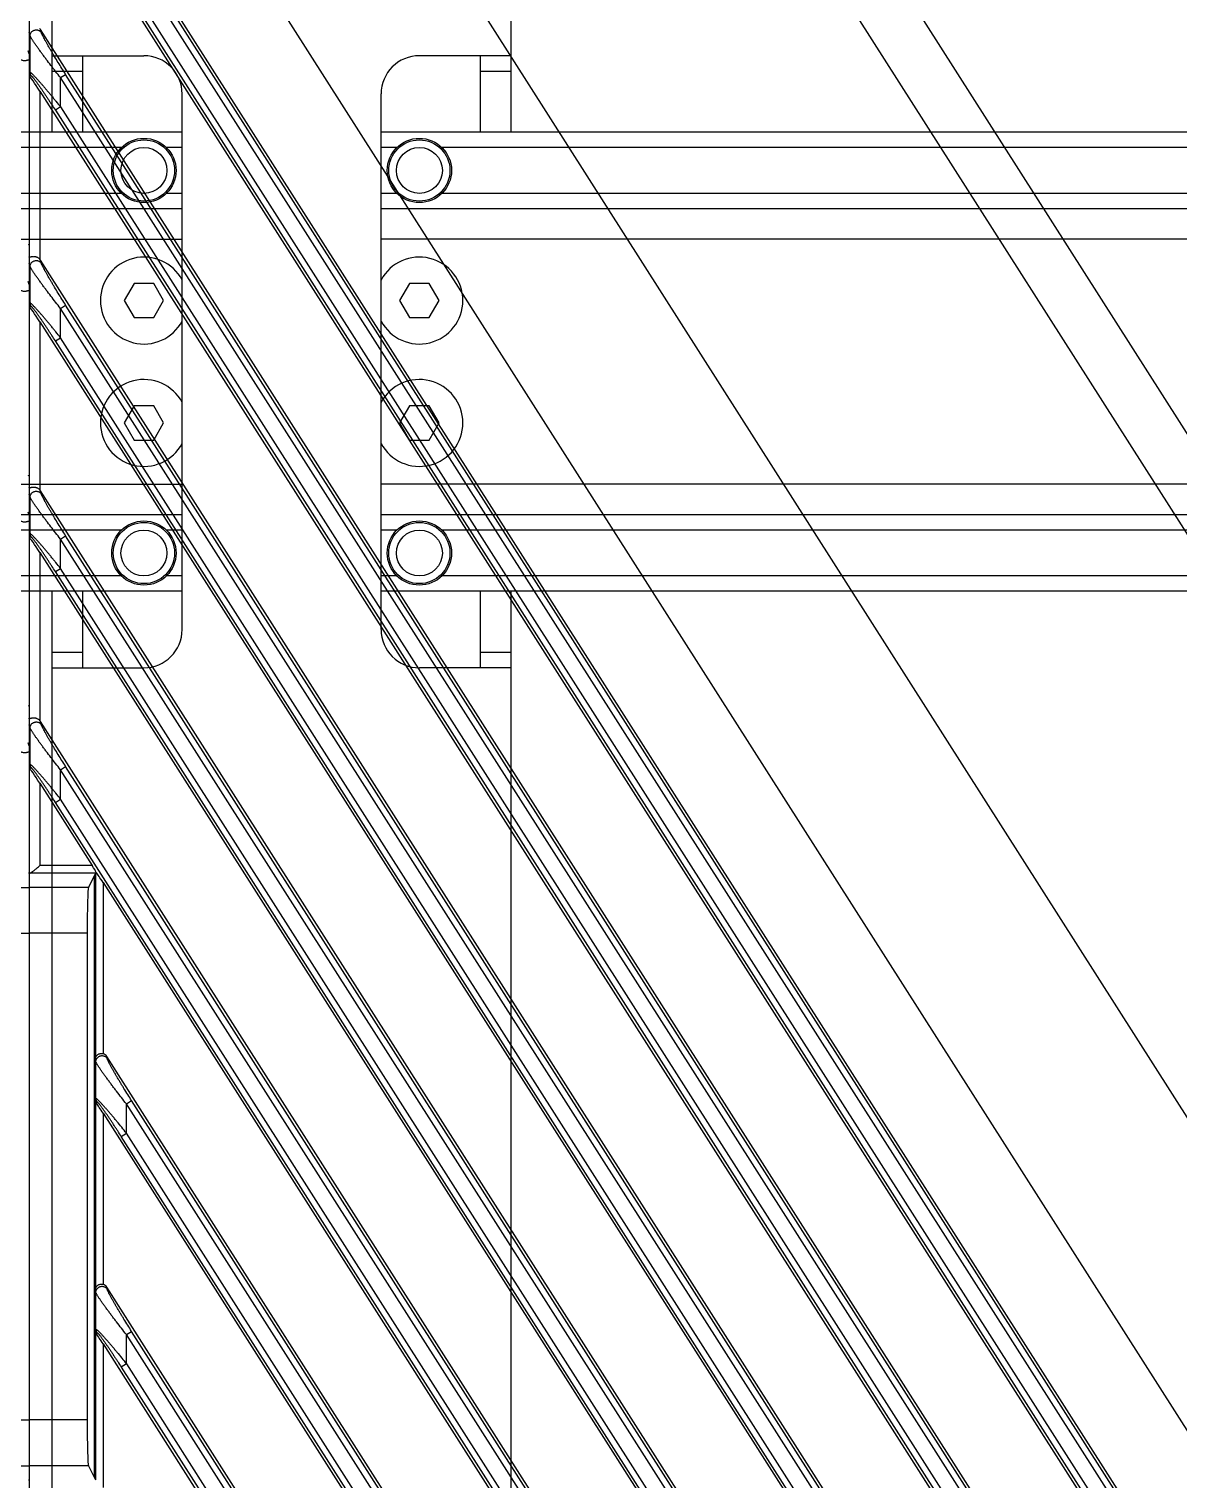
# Model space of a CAD drawing. Header units: millimetres. Extents: x 562 to 17351, y 2396 to 6995.
# Drawn here: x 14538.8 to 14613.9, y 5406.6 to 5501.5 of the extents above; entities that cross this region are included whole.
import ezdxf

# ---------------------------------------------------------------- set-up
doc = ezdxf.new("R2010")
doc.units = ezdxf.units.MM
doc.layers.add('02___PRT_ALL_AXES', color=7, linetype='Continuous')

# ---------------------------------------------------------------- blocks, each defined once
blk = doc.blocks.new('DTGCNV')
at = {"color": 7, "linetype": 'Continuous'}
for p, q in [((12716.618, 5010.197), (12716.618, 4673.197)), ((13316.618, 5010.197), (13316.618, 4672.697)), ((12759.905, 4979.784), (12838.254, 4856.8)), ((12719.013, 4978.832), (12910.962, 4677.532)), ((12883.386, 4779.444), (12757.682, 4976.76)), ((12735.19, 4973.911), (12923.33, 4678.59)), ((12903.91, 4677.658), (12717.353, 4970.493)), ((12902.323, 4679.058), (12718.67, 4967.337)), ((12902.66, 4679.272), (12719.006, 4967.551)), ((12717.318, 4966.453), (12901.381, 4677.532)), ((12718.334, 4965.207), (12900.767, 4678.844)), ((12718.67, 4965.421), (12901.103, 4679.058)), ((12717.412, 4955.215), (12717.353, 4955.418)), ((12894.306, 4677.658), (12717.353, 4955.418)), ((12716.677, 4955.001), (12716.618, 4955.204)), ((12716.677, 4952.61), (12716.677, 4955.001)), ((13316.618, 4953.822), (13316.559, 4954.024)), ((12716.618, 4952.592), (12716.677, 4952.61)), ((12718.67, 4952.262), (12719.006, 4952.476)), ((12893.055, 4679.272), (12719.006, 4952.476)), ((12716.631, 4952.364), (12716.74, 4952.396)), ((12718.67, 4950.346), (12718.67, 4952.262)), ((12892.719, 4679.058), (12718.67, 4952.262)), ((12717.318, 4951.378), (12717.318, 4940.389)), ((12717.318, 4951.378), (12891.777, 4677.532)), ((12718.67, 4950.346), (12718.334, 4950.131)), ((12718.334, 4950.131), (12891.163, 4678.844)), ((12718.67, 4950.346), (12891.499, 4679.058)), ((13316.618, 4941.358), (13316.559, 4941.34)), ((12716.677, 4939.926), (12716.618, 4940.128)), ((12717.412, 4940.14), (12717.353, 4940.342)), ((12887.416, 4673.397), (12717.353, 4940.342)), ((12716.677, 4937.534), (12716.677, 4939.926)), ((13316.618, 4938.746), (13316.559, 4938.949)), ((12716.677, 4937.534), (12716.618, 4937.517)), ((12716.631, 4937.289), (12716.74, 4937.32)), ((12718.67, 4937.186), (12719.006, 4937.4)), ((12886.197, 4674.963), (12719.006, 4937.4)), ((12718.67, 4935.27), (12718.67, 4937.186)), ((12885.861, 4674.749), (12718.67, 4937.186)), ((12717.318, 4936.302), (12717.318, 4925.314)), ((12717.318, 4936.302), (12884.807, 4673.397)), ((12718.334, 4935.056), (12718.67, 4935.27)), ((12884.304, 4674.535), (12718.334, 4935.056)), ((12884.64, 4674.749), (12718.67, 4935.27)), ((13316.559, 4926.265), (13316.618, 4926.282)), ((12716.677, 4924.851), (12716.618, 4925.053)), ((12717.412, 4925.065), (12717.353, 4925.267)), ((12877.812, 4673.397), (12717.353, 4925.267)), ((12716.677, 4922.459), (12716.677, 4924.851)), ((13316.618, 4923.671), (13316.559, 4923.873)), ((12716.677, 4922.459), (12716.618, 4922.442)), ((12716.631, 4922.213), (12716.74, 4922.245)), ((12718.67, 4922.111), (12719.006, 4922.325)), ((12718.67, 4920.195), (12718.67, 4922.111)), ((12876.257, 4674.749), (12718.67, 4922.111)), ((12876.593, 4674.963), (12719.006, 4922.325)), ((12717.318, 4921.227), (12717.318, 4910.239)), ((12717.318, 4921.227), (12875.203, 4673.397)), ((12718.334, 4919.981), (12718.67, 4920.195)), ((12875.036, 4674.749), (12718.67, 4920.195)), ((12874.7, 4674.535), (12718.334, 4919.981)), ((13316.618, 4911.207), (13316.559, 4911.19)), ((12716.677, 4909.775), (12716.618, 4909.978)), ((12716.677, 4907.383), (12716.677, 4909.775)), ((12717.412, 4909.989), (12717.353, 4910.192)), ((12868.207, 4673.397), (12717.353, 4910.192)), ((13316.618, 4908.596), (13316.559, 4908.798)), ((12716.677, 4907.383), (12716.618, 4907.366)), ((12716.631, 4907.138), (12716.74, 4907.169)), ((12718.67, 4907.035), (12719.006, 4907.25)), ((12718.67, 4905.119), (12718.67, 4907.035)), ((12866.653, 4674.749), (12718.67, 4907.035)), ((12866.989, 4674.963), (12719.006, 4907.25)), ((12717.318, 4906.151), (12717.318, 4900.772)), ((12717.318, 4906.151), (12720.745, 4900.772)), ((12718.334, 4904.905), (12718.67, 4905.119)), ((12865.432, 4674.749), (12718.67, 4905.119)), ((12865.096, 4674.535), (12718.334, 4904.905)), ((12720.745, 4900.772), (12717.318, 4900.772)), ((12721.003, 4900.322), (12720.953, 4900.273)), ((12720.49, 4899.346), (12716.618, 4899.346)), ((12720.953, 4900.273), (12716.656, 4900.273)), ((12720.953, 4900.272), (12720.49, 4899.346)), ((12720.866, 4900.099), (12720.866, 4860.796)), ((12720.953, 4900.272), (12720.953, 4888.172)), ((12721.453, 4899.662), (12721.453, 4888.468)), ((12721.453, 4899.662), (12865.599, 4673.397)), ((13312.747, 4899.346), (13316.618, 4899.346)), ((12720.416, 4896.35), (12716.618, 4896.35)), ((12720.416, 4896.35), (12720.416, 4864.544)), ((13312.821, 4896.35), (13316.618, 4896.35)), ((12720.98, 4887.96), (12720.953, 4888.172)), ((12720.98, 4885.536), (12720.98, 4887.96)), ((12721.716, 4888.174), (12721.701, 4888.291)), ((12858.603, 4673.397), (12721.701, 4888.291)), ((12720.953, 4885.41), (12720.98, 4885.536)), ((12720.953, 4885.41), (12720.953, 4873.096)), ((12721.044, 4885.322), (12721.022, 4885.222)), ((12722.979, 4885.195), (12723.315, 4885.41)), ((12722.979, 4883.279), (12722.979, 4885.195)), ((12857.049, 4674.749), (12722.979, 4885.195)), ((12857.385, 4674.963), (12723.315, 4885.41)), ((12721.453, 4884.587), (12721.453, 4873.393)), ((12721.453, 4884.587), (12853.361, 4677.532)), ((12722.643, 4883.065), (12722.979, 4883.279)), ((12855.828, 4674.749), (12722.979, 4883.279)), ((12855.492, 4674.535), (12722.643, 4883.065)), ((12720.98, 4872.884), (12720.953, 4873.096)), ((12720.98, 4870.461), (12720.98, 4872.884)), ((12721.716, 4873.098), (12721.701, 4873.216)), ((12846.285, 4677.658), (12721.701, 4873.216)), ((12720.953, 4870.334), (12720.98, 4870.461)), ((12720.953, 4870.334), (12720.953, 4860.622)), ((12721.044, 4870.247), (12721.022, 4870.147)), ((12722.979, 4870.12), (12723.315, 4870.334)), ((12722.979, 4868.204), (12722.979, 4870.12)), ((12844.699, 4679.058), (12722.979, 4870.12)), ((12845.035, 4679.272), (12723.315, 4870.334)), ((12721.453, 4869.511), (12721.453, 4860.122)), ((12721.453, 4869.511), (12843.757, 4677.532)), ((12722.979, 4868.204), (12722.643, 4867.99)), ((12722.979, 4868.204), (12843.478, 4679.058)), ((12722.643, 4867.99), (12843.142, 4678.844)), ((12720.416, 4864.544), (12716.618, 4864.544)), ((13312.821, 4864.544), (13316.618, 4864.544)), ((12720.49, 4861.548), (12716.618, 4861.548)), ((12720.49, 4861.548), (12720.953, 4860.622)), ((13312.747, 4861.548), (13316.618, 4861.548))]:
    blk.add_line(p, q, dxfattribs=at)
for centre, radius, start, end in [((12717.079, 4952.611), 0.402, 180.12821, 212.37179), ((12717.079, 4937.535), 0.402, 180.1282, 212.3718), ((12717.079, 4922.46), 0.402, 180.1282, 212.3718), ((12717.079, 4907.384), 0.402, 180.1282, 212.3718), ((12721.376, 4885.538), 0.396, 180.20796, 212.97411), ((12721.376, 4870.462), 0.396, 180.20797, 212.9741)]:
    blk.add_arc(centre, radius, start, end, dxfattribs=at)
for centre, major_axis, ratio, start_param, end_param in [((12717.02, 4955.193), (-0.117, 0.402), 0.954439, -1.274405, -1.134443), ((12717.318, 4951.264), (-0.698, 1.104), 0.046753, -1.496981, -0.118001), ((12717.02, 4940.118), (-0.117, 0.402), 0.954439, -1.274405, -1.134443), ((12717.318, 4936.188), (-0.698, 1.104), 0.046753, -1.496981, -0.118001), ((12717.02, 4925.042), (-0.117, 0.402), 0.954439, -1.274405, -1.134443), ((12717.318, 4921.113), (-0.698, 1.104), 0.046753, -1.496981, -0.118001), ((12717.02, 4909.967), (-0.117, 0.402), 0.954439, -1.274405, -1.134443), ((12717.318, 4906.037), (-0.698, 1.104), 0.046753, -1.496981, -0.118001), ((12720.693, 4900.772), (-0.321, 0.499), 0.073624, -2.73781, -1.618026), ((12721.453, 4899.581), (-0.499, 0.789), 0.046753, -1.496981, -0.377197), ((12717.318, 4900.261), (0.7, 0), 0.052408, 2.812592, 3.141593), ((12720.494, 4896.35), (0, 3), 0.026186, 0.05236, 1.570796), ((12721.453, 4900.272), (0.5, 0), 0.052408, 3.089233, 3.115413), ((13315.918, 4900.261), (0.7, 0), 0.052408, 0, 0.329), ((12721.366, 4888.07), (-0.052, 0.405), 0.97951, -1.123245, -0.349373), ((12721.453, 4884.505), (-0.499, 0.789), 0.046753, -1.496981, -0.460321), ((12721.366, 4872.995), (-0.052, 0.405), 0.97951, -1.123245, -0.349373), ((12721.453, 4869.43), (-0.499, 0.789), 0.046753, -1.496981, -0.460321), ((12720.494, 4864.544), (0, 3), 0.026186, -4.712389, -3.193953), ((12717.318, 4860.633), (0.7, 0), 0.052408, 3.141593, 3.470593), ((12721.453, 4860.623), (0.5, 0), 0.052408, -3.115413, -3.089233), ((13315.918, 4860.633), (0.7, 0), 0.052408, -0.329, 0)]:
    blk.add_ellipse(centre, major_axis=major_axis, ratio=ratio, start_param=start_param, end_param=end_param, dxfattribs=at)
for points, knots in [([(12716.677, 4955.001), (12716.678, 4955.022), (12716.682, 4955.063), (12716.699, 4955.122), (12716.725, 4955.179), (12716.76, 4955.23), (12716.803, 4955.277), (12716.853, 4955.316), (12716.909, 4955.347), (12716.968, 4955.369), (12717.031, 4955.383), (12717.095, 4955.386), (12717.158, 4955.38), (12717.219, 4955.364), (12717.276, 4955.339), (12717.329, 4955.306), (12717.375, 4955.264), (12717.4, 4955.232), (12717.412, 4955.215)], [0, 0, 0, 0, 0.061113, 0.122614, 0.184534, 0.246921, 0.309743, 0.372936, 0.436398, 0.5, 0.563602, 0.627064, 0.690257, 0.753079, 0.815466, 0.877386, 0.938887, 1, 1, 1, 1]), ([(12718.67, 4952.262), (12718.563, 4952.395), (12718.353, 4952.662), (12718.043, 4953.061), (12717.791, 4953.391), (12717.595, 4953.651), (12717.455, 4953.841), (12717.319, 4954.025), (12717.19, 4954.204), (12717.069, 4954.375), (12716.959, 4954.535), (12716.875, 4954.66), (12716.815, 4954.753), (12716.776, 4954.815), (12716.743, 4954.872), (12716.715, 4954.921), (12716.696, 4954.959), (12716.684, 4954.984), (12716.679, 4954.996), (12716.677, 4955.001)], [0, 0, 0, 0, 0.151037, 0.300586, 0.447016, 0.518439, 0.588237, 0.655992, 0.721178, 0.783101, 0.840848, 0.893205, 0.916879, 0.938573, 0.958018, 0.974928, 0.989013, 0.994909, 1, 1, 1, 1]), ([(12719.006, 4952.476), (12718.923, 4952.605), (12718.76, 4952.864), (12718.519, 4953.251), (12718.323, 4953.572), (12718.17, 4953.826), (12718.059, 4954.013), (12717.951, 4954.196), (12717.847, 4954.375), (12717.748, 4954.548), (12717.657, 4954.713), (12717.586, 4954.844), (12717.535, 4954.943), (12717.501, 4955.01), (12717.471, 4955.072), (12717.446, 4955.127), (12717.428, 4955.168), (12717.418, 4955.197), (12717.414, 4955.209), (12717.412, 4955.215)], [0, 0, 0, 0, 0.145071, 0.289149, 0.431131, 0.500908, 0.569567, 0.636803, 0.702211, 0.76523, 0.825074, 0.880596, 0.906233, 0.930094, 0.951832, 0.971044, 0.987264, 0.994099, 1, 1, 1, 1]), ([(13315.918, 4953.561), (13315.934, 4953.542), (13315.968, 4953.508), (13316.026, 4953.466), (13316.089, 4953.432), (13316.154, 4953.408), (13316.219, 4953.393), (13316.282, 4953.386), (13316.342, 4953.385), (13316.397, 4953.389), (13316.439, 4953.396), (13316.471, 4953.403), (13316.498, 4953.41), (13316.523, 4953.417), (13316.546, 4953.424), (13316.561, 4953.429), (13316.574, 4953.432), (13316.586, 4953.434), (13316.596, 4953.434), (13316.605, 4953.431), (13316.611, 4953.425), (13316.616, 4953.416), (13316.618, 4953.405), (13316.618, 4953.396), (13316.618, 4953.392)], [0, 0, 0, 0, 0.092092, 0.18383, 0.274482, 0.363041, 0.448376, 0.529457, 0.605459, 0.675766, 0.739913, 0.769539, 0.797439, 0.847676, 0.869774, 0.889641, 0.907107, 0.922074, 0.934647, 0.945489, 0.956057, 0.968087, 0.982675, 1, 1, 1, 1]), ([(12716.677, 4952.61), (12716.679, 4952.61), (12716.684, 4952.61), (12716.692, 4952.607), (12716.702, 4952.603), (12716.713, 4952.596), (12716.727, 4952.587), (12716.747, 4952.571), (12716.777, 4952.546), (12716.817, 4952.51), (12716.862, 4952.467), (12716.911, 4952.418), (12716.964, 4952.363), (12717.021, 4952.304), (12717.102, 4952.216), (12717.209, 4952.098), (12717.342, 4951.947), (12717.481, 4951.787), (12717.624, 4951.62), (12717.77, 4951.448), (12717.918, 4951.27), (12718.068, 4951.09), (12718.218, 4950.906), (12718.419, 4950.658), (12718.57, 4950.471), (12718.67, 4950.346)], [0, 0, 0, 0, 0.002036, 0.004765, 0.008306, 0.012701, 0.017956, 0.024063, 0.038745, 0.05652, 0.077106, 0.100208, 0.125538, 0.152825, 0.181822, 0.244102, 0.310933, 0.381227, 0.454167, 0.529124, 0.605619, 0.683271, 0.76177, 0.840872, 1, 1, 1, 1]), ([(12716.618, 4952.362), (12716.618, 4952.363), (12716.618, 4952.365), (12716.619, 4952.367), (12716.62, 4952.368), (12716.622, 4952.368), (12716.624, 4952.368), (12716.626, 4952.367), (12716.628, 4952.366), (12716.63, 4952.365), (12716.631, 4952.364)], [0, 0, 0, 0, 0.134296, 0.239838, 0.325336, 0.408088, 0.50825, 0.637794, 0.80127, 1, 1, 1, 1]), ([(12716.74, 4952.396), (12716.741, 4952.396), (12716.745, 4952.396), (12716.749, 4952.394), (12716.754, 4952.392), (12716.762, 4952.387), (12716.773, 4952.378), (12716.785, 4952.367), (12716.799, 4952.354), (12716.814, 4952.338), (12716.836, 4952.313), (12716.867, 4952.277), (12716.907, 4952.228), (12716.95, 4952.174), (12716.996, 4952.114), (12717.044, 4952.05), (12717.112, 4951.957), (12717.199, 4951.835), (12717.307, 4951.682), (12717.418, 4951.523), (12717.53, 4951.358), (12717.644, 4951.189), (12717.759, 4951.017), (12717.874, 4950.842), (12717.989, 4950.666), (12718.143, 4950.43), (12718.257, 4950.251), (12718.334, 4950.131)], [0, 0, 0, 0, 0.001988, 0.003277, 0.004801, 0.008605, 0.013451, 0.019328, 0.026206, 0.034036, 0.042764, 0.062675, 0.085465, 0.110691, 0.137955, 0.166932, 0.197336, 0.261568, 0.329268, 0.399486, 0.471568, 0.545042, 0.619552, 0.694837, 0.77068, 0.84692, 1, 1, 1, 1]), ([(13316.618, 4941.588), (13316.618, 4941.587), (13316.618, 4941.585), (13316.618, 4941.584), (13316.617, 4941.582), (13316.615, 4941.582), (13316.613, 4941.582), (13316.611, 4941.583), (13316.608, 4941.584), (13316.606, 4941.585), (13316.605, 4941.586)], [0, 0, 0, 0, 0.134296, 0.239838, 0.325336, 0.408088, 0.50825, 0.637794, 0.80127, 1, 1, 1, 1]), ([(12717.318, 4940.389), (12717.303, 4940.408), (12717.269, 4940.442), (12717.21, 4940.485), (12717.147, 4940.518), (12717.082, 4940.542), (12717.017, 4940.557), (12716.954, 4940.564), (12716.895, 4940.565), (12716.84, 4940.561), (12716.797, 4940.554), (12716.766, 4940.547), (12716.739, 4940.54), (12716.714, 4940.533), (12716.69, 4940.526), (12716.676, 4940.521), (12716.662, 4940.518), (12716.651, 4940.516), (12716.64, 4940.516), (12716.632, 4940.519), (12716.625, 4940.525), (12716.621, 4940.534), (12716.619, 4940.546), (12716.618, 4940.554), (12716.618, 4940.558)], [0, 0, 0, 0, 0.092092, 0.18383, 0.274482, 0.363041, 0.448376, 0.529457, 0.605459, 0.675766, 0.739913, 0.769539, 0.797439, 0.847676, 0.869774, 0.889641, 0.907107, 0.922074, 0.934647, 0.945489, 0.956057, 0.968087, 0.982675, 1, 1, 1, 1]), ([(12716.677, 4939.926), (12716.678, 4939.946), (12716.682, 4939.987), (12716.699, 4940.047), (12716.725, 4940.103), (12716.76, 4940.155), (12716.803, 4940.201), (12716.853, 4940.24), (12716.909, 4940.272), (12716.968, 4940.294), (12717.031, 4940.307), (12717.095, 4940.311), (12717.158, 4940.305), (12717.219, 4940.289), (12717.276, 4940.264), (12717.329, 4940.23), (12717.375, 4940.189), (12717.4, 4940.157), (12717.412, 4940.14)], [0, 0, 0, 0, 0.061113, 0.122614, 0.184534, 0.246921, 0.309743, 0.372936, 0.436398, 0.5, 0.563602, 0.627064, 0.690257, 0.753079, 0.815466, 0.877386, 0.938887, 1, 1, 1, 1]), ([(12719.006, 4937.4), (12718.923, 4937.53), (12718.76, 4937.788), (12718.519, 4938.175), (12718.323, 4938.496), (12718.17, 4938.75), (12718.059, 4938.937), (12717.951, 4939.121), (12717.847, 4939.3), (12717.748, 4939.473), (12717.657, 4939.638), (12717.586, 4939.769), (12717.535, 4939.867), (12717.501, 4939.935), (12717.471, 4939.996), (12717.446, 4940.051), (12717.428, 4940.092), (12717.418, 4940.121), (12717.414, 4940.134), (12717.412, 4940.14)], [0, 0, 0, 0, 0.145071, 0.289149, 0.431131, 0.500908, 0.569567, 0.636803, 0.702211, 0.76523, 0.825074, 0.880596, 0.906233, 0.930094, 0.951832, 0.971044, 0.987264, 0.994099, 1, 1, 1, 1]), ([(12718.67, 4937.186), (12718.563, 4937.32), (12718.353, 4937.586), (12718.043, 4937.985), (12717.791, 4938.316), (12717.595, 4938.576), (12717.455, 4938.765), (12717.319, 4938.95), (12717.19, 4939.129), (12717.069, 4939.299), (12716.959, 4939.459), (12716.875, 4939.585), (12716.815, 4939.678), (12716.776, 4939.74), (12716.743, 4939.796), (12716.715, 4939.846), (12716.696, 4939.883), (12716.684, 4939.909), (12716.679, 4939.921), (12716.677, 4939.926)], [0, 0, 0, 0, 0.151037, 0.300586, 0.447016, 0.518439, 0.588237, 0.655992, 0.721178, 0.783101, 0.840848, 0.893205, 0.916879, 0.938573, 0.958018, 0.974928, 0.989013, 0.994909, 1, 1, 1, 1]), ([(13315.918, 4938.485), (13315.934, 4938.467), (13315.968, 4938.433), (13316.026, 4938.39), (13316.089, 4938.357), (13316.154, 4938.333), (13316.219, 4938.318), (13316.282, 4938.31), (13316.342, 4938.309), (13316.397, 4938.314), (13316.439, 4938.321), (13316.471, 4938.328), (13316.498, 4938.335), (13316.523, 4938.342), (13316.546, 4938.349), (13316.561, 4938.353), (13316.574, 4938.357), (13316.586, 4938.358), (13316.596, 4938.358), (13316.605, 4938.356), (13316.611, 4938.349), (13316.616, 4938.34), (13316.618, 4938.329), (13316.618, 4938.321), (13316.618, 4938.316)], [0, 0, 0, 0, 0.092092, 0.18383, 0.274482, 0.363041, 0.448376, 0.529457, 0.605459, 0.675766, 0.739913, 0.769539, 0.797439, 0.847676, 0.869774, 0.889641, 0.907107, 0.922074, 0.934647, 0.945489, 0.956057, 0.968087, 0.982675, 1, 1, 1, 1]), ([(12716.618, 4937.287), (12716.618, 4937.288), (12716.618, 4937.289), (12716.619, 4937.291), (12716.62, 4937.292), (12716.622, 4937.293), (12716.624, 4937.293), (12716.626, 4937.292), (12716.628, 4937.29), (12716.63, 4937.289), (12716.631, 4937.289)], [0, 0, 0, 0, 0.134296, 0.239838, 0.325336, 0.408088, 0.50825, 0.637794, 0.80127, 1, 1, 1, 1]), ([(12718.67, 4935.27), (12718.57, 4935.396), (12718.419, 4935.583), (12718.218, 4935.831), (12718.068, 4936.014), (12717.918, 4936.195), (12717.77, 4936.372), (12717.624, 4936.545), (12717.481, 4936.712), (12717.342, 4936.872), (12717.209, 4937.022), (12717.102, 4937.141), (12717.021, 4937.228), (12716.964, 4937.288), (12716.911, 4937.343), (12716.862, 4937.392), (12716.817, 4937.435), (12716.777, 4937.471), (12716.747, 4937.496), (12716.727, 4937.512), (12716.713, 4937.521), (12716.702, 4937.527), (12716.692, 4937.532), (12716.684, 4937.535), (12716.679, 4937.535), (12716.677, 4937.534)], [0, 0, 0, 0, 0.159125, 0.238223, 0.316727, 0.394381, 0.470878, 0.545834, 0.61877, 0.689065, 0.755896, 0.818173, 0.847169, 0.874456, 0.899785, 0.922889, 0.943475, 0.96125, 0.975933, 0.982041, 0.987297, 0.991693, 0.995234, 0.997964, 1, 1, 1, 1]), ([(12718.334, 4935.056), (12718.257, 4935.176), (12718.143, 4935.354), (12717.989, 4935.591), (12717.874, 4935.767), (12717.759, 4935.941), (12717.644, 4936.113), (12717.53, 4936.282), (12717.418, 4936.447), (12717.307, 4936.607), (12717.199, 4936.76), (12717.112, 4936.882), (12717.044, 4936.974), (12716.996, 4937.038), (12716.95, 4937.098), (12716.907, 4937.153), (12716.867, 4937.202), (12716.836, 4937.238), (12716.814, 4937.263), (12716.799, 4937.279), (12716.785, 4937.292), (12716.773, 4937.303), (12716.762, 4937.311), (12716.754, 4937.316), (12716.749, 4937.319), (12716.745, 4937.32), (12716.741, 4937.321), (12716.74, 4937.32)], [0, 0, 0, 0, 0.153079, 0.229318, 0.305164, 0.380451, 0.454965, 0.528436, 0.600519, 0.670738, 0.738434, 0.802663, 0.833068, 0.862042, 0.889307, 0.914531, 0.937321, 0.957232, 0.96596, 0.973791, 0.980669, 0.986547, 0.991394, 0.995199, 0.996723, 0.998012, 1, 1, 1, 1]), ([(13316.618, 4926.512), (13316.618, 4926.512), (13316.618, 4926.51), (13316.618, 4926.508), (13316.617, 4926.507), (13316.615, 4926.506), (13316.613, 4926.507), (13316.611, 4926.507), (13316.608, 4926.509), (13316.606, 4926.51), (13316.605, 4926.511)], [0, 0, 0, 0, 0.134296, 0.239838, 0.325336, 0.408088, 0.50825, 0.637794, 0.80127, 1, 1, 1, 1]), ([(12717.318, 4925.314), (12717.303, 4925.332), (12717.269, 4925.367), (12717.21, 4925.409), (12717.147, 4925.442), (12717.082, 4925.466), (12717.017, 4925.482), (12716.954, 4925.489), (12716.895, 4925.49), (12716.84, 4925.486), (12716.797, 4925.479), (12716.766, 4925.472), (12716.739, 4925.465), (12716.714, 4925.457), (12716.69, 4925.45), (12716.676, 4925.446), (12716.662, 4925.443), (12716.651, 4925.441), (12716.64, 4925.441), (12716.632, 4925.444), (12716.625, 4925.45), (12716.621, 4925.459), (12716.619, 4925.47), (12716.618, 4925.479), (12716.618, 4925.483)], [0, 0, 0, 0, 0.092092, 0.18383, 0.274482, 0.363041, 0.448376, 0.529457, 0.605459, 0.675766, 0.739913, 0.769539, 0.797439, 0.847676, 0.869774, 0.889641, 0.907107, 0.922074, 0.934647, 0.945489, 0.956057, 0.968087, 0.982675, 1, 1, 1, 1]), ([(12716.677, 4924.851), (12716.678, 4924.871), (12716.682, 4924.912), (12716.699, 4924.971), (12716.725, 4925.028), (12716.76, 4925.08), (12716.803, 4925.126), (12716.853, 4925.165), (12716.909, 4925.196), (12716.968, 4925.219), (12717.031, 4925.232), (12717.095, 4925.235), (12717.158, 4925.229), (12717.219, 4925.213), (12717.276, 4925.188), (12717.329, 4925.155), (12717.375, 4925.114), (12717.4, 4925.082), (12717.412, 4925.065)], [0, 0, 0, 0, 0.061113, 0.122614, 0.184534, 0.246921, 0.309743, 0.372936, 0.436398, 0.5, 0.563602, 0.627064, 0.690257, 0.753079, 0.815466, 0.877386, 0.938887, 1, 1, 1, 1]), ([(12719.006, 4922.325), (12718.923, 4922.454), (12718.76, 4922.713), (12718.519, 4923.1), (12718.323, 4923.421), (12718.17, 4923.675), (12718.059, 4923.862), (12717.951, 4924.045), (12717.847, 4924.224), (12717.748, 4924.397), (12717.657, 4924.562), (12717.586, 4924.693), (12717.535, 4924.792), (12717.501, 4924.859), (12717.471, 4924.921), (12717.446, 4924.976), (12717.428, 4925.017), (12717.418, 4925.046), (12717.414, 4925.059), (12717.412, 4925.065)], [0, 0, 0, 0, 0.145071, 0.289149, 0.431131, 0.500908, 0.569567, 0.636803, 0.702211, 0.76523, 0.825074, 0.880596, 0.906233, 0.930094, 0.951832, 0.971044, 0.987264, 0.994099, 1, 1, 1, 1]), ([(12718.67, 4922.111), (12718.563, 4922.244), (12718.353, 4922.511), (12718.043, 4922.91), (12717.791, 4923.24), (12717.595, 4923.5), (12717.455, 4923.69), (12717.319, 4923.875), (12717.19, 4924.053), (12717.069, 4924.224), (12716.959, 4924.384), (12716.875, 4924.51), (12716.815, 4924.602), (12716.776, 4924.665), (12716.743, 4924.721), (12716.715, 4924.771), (12716.696, 4924.808), (12716.684, 4924.834), (12716.679, 4924.845), (12716.677, 4924.851)], [0, 0, 0, 0, 0.151037, 0.300586, 0.447016, 0.518439, 0.588237, 0.655992, 0.721178, 0.783101, 0.840848, 0.893205, 0.916879, 0.938573, 0.958018, 0.974928, 0.989013, 0.994909, 1, 1, 1, 1]), ([(13315.918, 4923.41), (13315.934, 4923.392), (13315.968, 4923.357), (13316.026, 4923.315), (13316.089, 4923.282), (13316.154, 4923.258), (13316.219, 4923.242), (13316.282, 4923.235), (13316.342, 4923.234), (13316.397, 4923.238), (13316.439, 4923.245), (13316.471, 4923.252), (13316.498, 4923.259), (13316.523, 4923.267), (13316.546, 4923.274), (13316.561, 4923.278), (13316.574, 4923.281), (13316.586, 4923.283), (13316.596, 4923.283), (13316.605, 4923.28), (13316.611, 4923.274), (13316.616, 4923.265), (13316.618, 4923.254), (13316.618, 4923.245), (13316.618, 4923.241)], [0, 0, 0, 0, 0.092092, 0.18383, 0.274482, 0.363041, 0.448376, 0.529457, 0.605459, 0.675766, 0.739913, 0.769539, 0.797439, 0.847676, 0.869774, 0.889641, 0.907107, 0.922074, 0.934647, 0.945489, 0.956057, 0.968087, 0.982675, 1, 1, 1, 1]), ([(12716.618, 4922.212), (12716.618, 4922.212), (12716.618, 4922.214), (12716.619, 4922.216), (12716.62, 4922.217), (12716.622, 4922.218), (12716.624, 4922.217), (12716.626, 4922.217), (12716.628, 4922.215), (12716.63, 4922.214), (12716.631, 4922.213)], [0, 0, 0, 0, 0.134296, 0.239838, 0.325336, 0.408088, 0.50825, 0.637794, 0.80127, 1, 1, 1, 1]), ([(12718.67, 4920.195), (12718.57, 4920.32), (12718.419, 4920.508), (12718.218, 4920.755), (12718.068, 4920.939), (12717.918, 4921.12), (12717.77, 4921.297), (12717.624, 4921.47), (12717.481, 4921.637), (12717.342, 4921.797), (12717.209, 4921.947), (12717.102, 4922.065), (12717.021, 4922.153), (12716.964, 4922.212), (12716.911, 4922.267), (12716.862, 4922.316), (12716.817, 4922.359), (12716.777, 4922.395), (12716.747, 4922.42), (12716.727, 4922.436), (12716.713, 4922.445), (12716.702, 4922.452), (12716.692, 4922.457), (12716.684, 4922.459), (12716.679, 4922.459), (12716.677, 4922.459)], [0, 0, 0, 0, 0.159125, 0.238223, 0.316727, 0.394381, 0.470878, 0.545834, 0.61877, 0.689065, 0.755896, 0.818173, 0.847169, 0.874456, 0.899785, 0.922889, 0.943475, 0.96125, 0.975933, 0.982041, 0.987297, 0.991693, 0.995234, 0.997964, 1, 1, 1, 1]), ([(12718.334, 4919.981), (12718.257, 4920.1), (12718.143, 4920.279), (12717.989, 4920.516), (12717.874, 4920.692), (12717.759, 4920.866), (12717.644, 4921.038), (12717.53, 4921.207), (12717.418, 4921.372), (12717.307, 4921.532), (12717.199, 4921.685), (12717.112, 4921.807), (12717.044, 4921.899), (12716.996, 4921.963), (12716.95, 4922.023), (12716.907, 4922.078), (12716.867, 4922.126), (12716.836, 4922.163), (12716.814, 4922.188), (12716.799, 4922.203), (12716.785, 4922.217), (12716.773, 4922.228), (12716.762, 4922.236), (12716.754, 4922.241), (12716.749, 4922.244), (12716.745, 4922.245), (12716.741, 4922.245), (12716.74, 4922.245)], [0, 0, 0, 0, 0.153079, 0.229318, 0.305164, 0.380451, 0.454965, 0.528436, 0.600519, 0.670738, 0.738434, 0.802663, 0.833068, 0.862042, 0.889307, 0.914531, 0.937321, 0.957232, 0.96596, 0.973791, 0.980669, 0.986547, 0.991394, 0.995199, 0.996723, 0.998012, 1, 1, 1, 1]), ([(13316.618, 4911.437), (13316.618, 4911.436), (13316.618, 4911.435), (13316.618, 4911.433), (13316.617, 4911.431), (13316.615, 4911.431), (13316.613, 4911.431), (13316.611, 4911.432), (13316.608, 4911.433), (13316.606, 4911.435), (13316.605, 4911.435)], [0, 0, 0, 0, 0.134296, 0.239838, 0.325336, 0.408088, 0.50825, 0.637794, 0.80127, 1, 1, 1, 1]), ([(12717.318, 4910.239), (12717.303, 4910.257), (12717.269, 4910.291), (12717.21, 4910.334), (12717.147, 4910.367), (12717.082, 4910.391), (12717.017, 4910.406), (12716.954, 4910.414), (12716.895, 4910.415), (12716.84, 4910.41), (12716.797, 4910.403), (12716.766, 4910.396), (12716.739, 4910.389), (12716.714, 4910.382), (12716.69, 4910.375), (12716.676, 4910.371), (12716.662, 4910.367), (12716.651, 4910.366), (12716.64, 4910.366), (12716.632, 4910.368), (12716.625, 4910.375), (12716.621, 4910.383), (12716.619, 4910.395), (12716.618, 4910.403), (12716.618, 4910.408)], [0, 0, 0, 0, 0.092092, 0.18383, 0.274482, 0.363041, 0.448376, 0.529457, 0.605459, 0.675766, 0.739913, 0.769539, 0.797439, 0.847676, 0.869774, 0.889641, 0.907107, 0.922074, 0.934647, 0.945489, 0.956057, 0.968087, 0.982675, 1, 1, 1, 1]), ([(12716.677, 4909.775), (12716.678, 4909.796), (12716.682, 4909.836), (12716.699, 4909.896), (12716.725, 4909.952), (12716.76, 4910.004), (12716.803, 4910.05), (12716.853, 4910.09), (12716.909, 4910.121), (12716.968, 4910.143), (12717.031, 4910.156), (12717.095, 4910.16), (12717.158, 4910.154), (12717.219, 4910.138), (12717.276, 4910.113), (12717.329, 4910.079), (12717.375, 4910.038), (12717.4, 4910.006), (12717.412, 4909.989)], [0, 0, 0, 0, 0.061113, 0.122614, 0.184534, 0.246921, 0.309743, 0.372936, 0.436398, 0.5, 0.563602, 0.627064, 0.690257, 0.753079, 0.815466, 0.877386, 0.938887, 1, 1, 1, 1]), ([(12718.67, 4907.035), (12718.563, 4907.169), (12718.353, 4907.436), (12718.043, 4907.835), (12717.791, 4908.165), (12717.595, 4908.425), (12717.455, 4908.614), (12717.319, 4908.799), (12717.19, 4908.978), (12717.069, 4909.148), (12716.959, 4909.308), (12716.875, 4909.434), (12716.815, 4909.527), (12716.776, 4909.589), (12716.743, 4909.646), (12716.715, 4909.695), (12716.696, 4909.732), (12716.684, 4909.758), (12716.679, 4909.77), (12716.677, 4909.775)], [0, 0, 0, 0, 0.151037, 0.300586, 0.447016, 0.518439, 0.588237, 0.655992, 0.721178, 0.783101, 0.840848, 0.893205, 0.916879, 0.938573, 0.958018, 0.974928, 0.989013, 0.994909, 1, 1, 1, 1]), ([(12719.006, 4907.25), (12718.923, 4907.379), (12718.76, 4907.637), (12718.519, 4908.025), (12718.323, 4908.346), (12718.17, 4908.6), (12718.059, 4908.786), (12717.951, 4908.97), (12717.847, 4909.149), (12717.748, 4909.322), (12717.657, 4909.487), (12717.586, 4909.618), (12717.535, 4909.717), (12717.501, 4909.784), (12717.471, 4909.845), (12717.446, 4909.9), (12717.428, 4909.942), (12717.418, 4909.97), (12717.414, 4909.983), (12717.412, 4909.989)], [0, 0, 0, 0, 0.145071, 0.289149, 0.431131, 0.500908, 0.569567, 0.636803, 0.702211, 0.76523, 0.825074, 0.880596, 0.906233, 0.930094, 0.951832, 0.971044, 0.987264, 0.994099, 1, 1, 1, 1]), ([(13315.918, 4908.335), (13315.934, 4908.316), (13315.968, 4908.282), (13316.026, 4908.239), (13316.089, 4908.206), (13316.154, 4908.182), (13316.219, 4908.167), (13316.282, 4908.16), (13316.342, 4908.159), (13316.397, 4908.163), (13316.439, 4908.17), (13316.471, 4908.177), (13316.498, 4908.184), (13316.523, 4908.191), (13316.546, 4908.198), (13316.561, 4908.203), (13316.574, 4908.206), (13316.586, 4908.208), (13316.596, 4908.208), (13316.605, 4908.205), (13316.611, 4908.199), (13316.616, 4908.19), (13316.618, 4908.178), (13316.618, 4908.17), (13316.618, 4908.165)], [0, 0, 0, 0, 0.092092, 0.18383, 0.274482, 0.363041, 0.448376, 0.529457, 0.605459, 0.675766, 0.739913, 0.769539, 0.797439, 0.847676, 0.869774, 0.889641, 0.907107, 0.922074, 0.934647, 0.945489, 0.956057, 0.968087, 0.982675, 1, 1, 1, 1]), ([(12716.618, 4907.136), (12716.618, 4907.137), (12716.618, 4907.138), (12716.619, 4907.14), (12716.62, 4907.142), (12716.622, 4907.142), (12716.624, 4907.142), (12716.626, 4907.141), (12716.628, 4907.14), (12716.63, 4907.138), (12716.631, 4907.138)], [0, 0, 0, 0, 0.134291, 0.239825, 0.325324, 0.40808, 0.508237, 0.637782, 0.801264, 1, 1, 1, 1]), ([(12718.67, 4905.119), (12718.57, 4905.245), (12718.419, 4905.432), (12718.218, 4905.68), (12718.068, 4905.863), (12717.918, 4906.044), (12717.77, 4906.221), (12717.624, 4906.394), (12717.481, 4906.561), (12717.342, 4906.721), (12717.209, 4906.872), (12717.102, 4906.99), (12717.021, 4907.077), (12716.964, 4907.137), (12716.911, 4907.192), (12716.862, 4907.241), (12716.817, 4907.284), (12716.777, 4907.32), (12716.747, 4907.345), (12716.727, 4907.361), (12716.713, 4907.37), (12716.702, 4907.377), (12716.692, 4907.381), (12716.684, 4907.384), (12716.679, 4907.384), (12716.677, 4907.383)], [0, 0, 0, 0, 0.159125, 0.238223, 0.316727, 0.394381, 0.470878, 0.545834, 0.61877, 0.689065, 0.755896, 0.818173, 0.847169, 0.874456, 0.899785, 0.922889, 0.943475, 0.96125, 0.975933, 0.982041, 0.987297, 0.991693, 0.995234, 0.997964, 1, 1, 1, 1]), ([(12718.334, 4904.905), (12718.257, 4905.025), (12718.143, 4905.203), (12717.989, 4905.44), (12717.874, 4905.616), (12717.759, 4905.791), (12717.644, 4905.963), (12717.53, 4906.131), (12717.418, 4906.296), (12717.307, 4906.456), (12717.199, 4906.609), (12717.112, 4906.731), (12717.044, 4906.823), (12716.996, 4906.888), (12716.95, 4906.948), (12716.907, 4907.002), (12716.867, 4907.051), (12716.836, 4907.087), (12716.814, 4907.112), (12716.799, 4907.128), (12716.785, 4907.141), (12716.773, 4907.152), (12716.762, 4907.16), (12716.754, 4907.166), (12716.749, 4907.168), (12716.745, 4907.17), (12716.741, 4907.17), (12716.74, 4907.169)], [0, 0, 0, 0, 0.153079, 0.229318, 0.305164, 0.380451, 0.454965, 0.528436, 0.600519, 0.670738, 0.738434, 0.802663, 0.833068, 0.862042, 0.889307, 0.914531, 0.937321, 0.957232, 0.96596, 0.973791, 0.980669, 0.986547, 0.991394, 0.995199, 0.996723, 0.998012, 1, 1, 1, 1]), ([(12716.656, 4900.273), (12716.66, 4900.274), (12716.667, 4900.275), (12716.68, 4900.28), (12716.693, 4900.286), (12716.713, 4900.296), (12716.741, 4900.312), (12716.776, 4900.335), (12716.814, 4900.361), (12716.869, 4900.402), (12716.942, 4900.459), (12717.032, 4900.532), (12717.126, 4900.61), (12717.222, 4900.691), (12717.286, 4900.745), (12717.318, 4900.772)], [0, 0, 0, 0, 0.013463, 0.028958, 0.046471, 0.065932, 0.110248, 0.160922, 0.216933, 0.277361, 0.408429, 0.549248, 0.696374, 0.84732, 1, 1, 1, 1]), ([(12721.453, 4888.468), (12721.418, 4888.476), (12721.349, 4888.484), (12721.249, 4888.474), (12721.16, 4888.446), (12721.086, 4888.404), (12721.028, 4888.353), (12720.986, 4888.296), (12720.96, 4888.235), (12720.953, 4888.192), (12720.953, 4888.172)], [0, 0, 0, 0, 0.160899, 0.314742, 0.456494, 0.584742, 0.700638, 0.806545, 0.905309, 1, 1, 1, 1]), ([(12720.98, 4887.96), (12720.98, 4887.981), (12720.984, 4888.023), (12720.999, 4888.084), (12721.025, 4888.142), (12721.059, 4888.195), (12721.102, 4888.243), (12721.152, 4888.283), (12721.207, 4888.314), (12721.267, 4888.337), (12721.33, 4888.35), (12721.394, 4888.353), (12721.458, 4888.346), (12721.52, 4888.329), (12721.578, 4888.303), (12721.631, 4888.268), (12721.678, 4888.225), (12721.704, 4888.191), (12721.716, 4888.174)], [0, 0, 0, 0, 0.061771, 0.123674, 0.185724, 0.247974, 0.310429, 0.373081, 0.435901, 0.498841, 0.561846, 0.62485, 0.687789, 0.750605, 0.813254, 0.8757, 0.937956, 1, 1, 1, 1]), ([(12722.979, 4885.195), (12722.87, 4885.333), (12722.653, 4885.608), (12722.386, 4885.952), (12722.176, 4886.225), (12722.023, 4886.427), (12721.875, 4886.625), (12721.731, 4886.82), (12721.593, 4887.009), (12721.462, 4887.19), (12721.341, 4887.363), (12721.247, 4887.5), (12721.179, 4887.603), (12721.133, 4887.673), (12721.092, 4887.738), (12721.057, 4887.797), (12721.027, 4887.85), (12721.007, 4887.889), (12720.995, 4887.916), (12720.988, 4887.932), (12720.983, 4887.947), (12720.981, 4887.956), (12720.98, 4887.96)], [0, 0, 0, 0, 0.154445, 0.30727, 0.382534, 0.456692, 0.529432, 0.600377, 0.669045, 0.734822, 0.796897, 0.854183, 0.880595, 0.905226, 0.927827, 0.94811, 0.965769, 0.980485, 0.986646, 0.991965, 0.996419, 1, 1, 1, 1]), ([(12723.315, 4885.41), (12723.231, 4885.542), (12723.063, 4885.808), (12722.856, 4886.14), (12722.694, 4886.405), (12722.575, 4886.601), (12722.458, 4886.796), (12722.344, 4886.987), (12722.234, 4887.174), (12722.129, 4887.357), (12722.03, 4887.532), (12721.952, 4887.673), (12721.894, 4887.781), (12721.855, 4887.856), (12721.819, 4887.927), (12721.787, 4887.991), (12721.76, 4888.05), (12721.741, 4888.093), (12721.73, 4888.124), (12721.723, 4888.143), (12721.718, 4888.159), (12721.716, 4888.169), (12721.716, 4888.174)], [0, 0, 0, 0, 0.147854, 0.294636, 0.367264, 0.439153, 0.510088, 0.579799, 0.647935, 0.714028, 0.777425, 0.83718, 0.86528, 0.891898, 0.916748, 0.939475, 0.959663, 0.976821, 0.984101, 0.990427, 0.995741, 1, 1, 1, 1]), ([(12720.953, 4885.41), (12720.953, 4885.394), (12720.957, 4885.361), (12720.97, 4885.313), (12720.992, 4885.266), (12721.011, 4885.236), (12721.022, 4885.222)], [0, 0, 0, 0, 0.23991, 0.484403, 0.736695, 1, 1, 1, 1]), ([(12722.979, 4883.279), (12722.876, 4883.409), (12722.67, 4883.666), (12722.411, 4883.983), (12722.204, 4884.233), (12722.052, 4884.415), (12721.902, 4884.592), (12721.755, 4884.763), (12721.635, 4884.9), (12721.542, 4885.005), (12721.475, 4885.08), (12721.41, 4885.151), (12721.348, 4885.218), (12721.289, 4885.281), (12721.233, 4885.339), (12721.181, 4885.391), (12721.134, 4885.437), (12721.092, 4885.475), (12721.061, 4885.502), (12721.039, 4885.519), (12721.025, 4885.528), (12721.013, 4885.536), (12721.003, 4885.541), (12720.995, 4885.543), (12720.99, 4885.544), (12720.987, 4885.544), (12720.984, 4885.543), (12720.982, 4885.541), (12720.98, 4885.538), (12720.98, 4885.536)], [0, 0, 0, 0, 0.163599, 0.325517, 0.405208, 0.483611, 0.560291, 0.634699, 0.706102, 0.740385, 0.773533, 0.805367, 0.835691, 0.864271, 0.890851, 0.915138, 0.936821, 0.955575, 0.97109, 0.977548, 0.983108, 0.987753, 0.991491, 0.994362, 0.995508, 0.996494, 0.997369, 0.998198, 1, 1, 1, 1]), ([(12722.643, 4883.065), (12722.565, 4883.188), (12722.447, 4883.372), (12722.289, 4883.616), (12722.17, 4883.796), (12722.052, 4883.975), (12721.934, 4884.152), (12721.817, 4884.325), (12721.702, 4884.494), (12721.606, 4884.631), (12721.532, 4884.737), (12721.477, 4884.814), (12721.424, 4884.888), (12721.372, 4884.959), (12721.321, 4885.026), (12721.274, 4885.089), (12721.228, 4885.147), (12721.187, 4885.199), (12721.149, 4885.244), (12721.12, 4885.276), (12721.099, 4885.297), (12721.086, 4885.309), (12721.075, 4885.318), (12721.065, 4885.325), (12721.058, 4885.329), (12721.053, 4885.33), (12721.05, 4885.33), (12721.048, 4885.329), (12721.046, 4885.327), (12721.044, 4885.325), (12721.044, 4885.323), (12721.044, 4885.322)], [0, 0, 0, 0, 0.15694, 0.235083, 0.312792, 0.389889, 0.466133, 0.541222, 0.614757, 0.686184, 0.720877, 0.754726, 0.78758, 0.819246, 0.849499, 0.878053, 0.90457, 0.928641, 0.949798, 0.96753, 0.974953, 0.981338, 0.986644, 0.990849, 0.993984, 0.99519, 0.9962, 0.997085, 0.997946, 0.99889, 1, 1, 1, 1]), ([(12721.453, 4873.393), (12721.418, 4873.401), (12721.349, 4873.409), (12721.249, 4873.399), (12721.16, 4873.37), (12721.086, 4873.328), (12721.028, 4873.277), (12720.986, 4873.22), (12720.96, 4873.159), (12720.953, 4873.117), (12720.953, 4873.096)], [0, 0, 0, 0, 0.160899, 0.314742, 0.456494, 0.584742, 0.700638, 0.806545, 0.905309, 1, 1, 1, 1]), ([(12720.98, 4872.884), (12720.98, 4872.905), (12720.984, 4872.947), (12720.999, 4873.008), (12721.025, 4873.066), (12721.059, 4873.12), (12721.102, 4873.167), (12721.152, 4873.207), (12721.207, 4873.239), (12721.267, 4873.262), (12721.33, 4873.275), (12721.394, 4873.278), (12721.458, 4873.271), (12721.52, 4873.254), (12721.578, 4873.228), (12721.631, 4873.192), (12721.678, 4873.149), (12721.704, 4873.116), (12721.716, 4873.098)], [0, 0, 0, 0, 0.061771, 0.123674, 0.185724, 0.247974, 0.310429, 0.373081, 0.435901, 0.498841, 0.561846, 0.62485, 0.687789, 0.750605, 0.813254, 0.8757, 0.937956, 1, 1, 1, 1]), ([(12722.979, 4870.12), (12722.87, 4870.258), (12722.653, 4870.532), (12722.386, 4870.876), (12722.176, 4871.15), (12722.023, 4871.351), (12721.875, 4871.55), (12721.731, 4871.744), (12721.593, 4871.933), (12721.462, 4872.115), (12721.341, 4872.288), (12721.247, 4872.425), (12721.179, 4872.527), (12721.133, 4872.598), (12721.092, 4872.663), (12721.057, 4872.722), (12721.027, 4872.774), (12721.007, 4872.813), (12720.995, 4872.84), (12720.988, 4872.857), (12720.983, 4872.871), (12720.981, 4872.88), (12720.98, 4872.884)], [0, 0, 0, 0, 0.154445, 0.30727, 0.382534, 0.456692, 0.529432, 0.600377, 0.669045, 0.734822, 0.796897, 0.854183, 0.880595, 0.905226, 0.927827, 0.94811, 0.965769, 0.980485, 0.986646, 0.991965, 0.996419, 1, 1, 1, 1]), ([(12723.315, 4870.334), (12723.231, 4870.467), (12723.063, 4870.733), (12722.856, 4871.065), (12722.694, 4871.33), (12722.575, 4871.526), (12722.458, 4871.72), (12722.344, 4871.911), (12722.234, 4872.099), (12722.129, 4872.281), (12722.03, 4872.457), (12721.952, 4872.598), (12721.894, 4872.706), (12721.855, 4872.781), (12721.819, 4872.851), (12721.787, 4872.916), (12721.76, 4872.974), (12721.741, 4873.018), (12721.73, 4873.049), (12721.723, 4873.068), (12721.718, 4873.084), (12721.716, 4873.094), (12721.716, 4873.098)], [0, 0, 0, 0, 0.147854, 0.294636, 0.367264, 0.439153, 0.510088, 0.579799, 0.647935, 0.714028, 0.777425, 0.83718, 0.86528, 0.891898, 0.916748, 0.939475, 0.959663, 0.976821, 0.984101, 0.990427, 0.995741, 1, 1, 1, 1]), ([(12720.953, 4870.334), (12720.953, 4870.318), (12720.957, 4870.285), (12720.97, 4870.237), (12720.992, 4870.19), (12721.011, 4870.161), (12721.022, 4870.147)], [0, 0, 0, 0, 0.23991, 0.484403, 0.736695, 1, 1, 1, 1]), ([(12720.98, 4870.461), (12720.98, 4870.463), (12720.982, 4870.465), (12720.984, 4870.467), (12720.987, 4870.468), (12720.99, 4870.469), (12720.995, 4870.468), (12721.003, 4870.466), (12721.013, 4870.46), (12721.025, 4870.453), (12721.039, 4870.443), (12721.061, 4870.426), (12721.092, 4870.4), (12721.134, 4870.361), (12721.181, 4870.316), (12721.233, 4870.264), (12721.289, 4870.206), (12721.348, 4870.143), (12721.41, 4870.076), (12721.475, 4870.004), (12721.542, 4869.929), (12721.635, 4869.824), (12721.755, 4869.687), (12721.902, 4869.516), (12722.052, 4869.339), (12722.204, 4869.157), (12722.411, 4868.908), (12722.67, 4868.59), (12722.876, 4868.333), (12722.979, 4868.204)], [0, 0, 0, 0, 0.001802, 0.002631, 0.003505, 0.004492, 0.005637, 0.008508, 0.012246, 0.016891, 0.02245, 0.028908, 0.044423, 0.063177, 0.08486, 0.109148, 0.135728, 0.164311, 0.194635, 0.226473, 0.259618, 0.293906, 0.36531, 0.43972, 0.516405, 0.594809, 0.674501, 0.836416, 1, 1, 1, 1]), ([(12721.044, 4870.247), (12721.044, 4870.248), (12721.044, 4870.25), (12721.046, 4870.252), (12721.048, 4870.254), (12721.05, 4870.254), (12721.053, 4870.254), (12721.058, 4870.253), (12721.065, 4870.25), (12721.075, 4870.243), (12721.086, 4870.233), (12721.099, 4870.221), (12721.12, 4870.2), (12721.149, 4870.169), (12721.187, 4870.124), (12721.228, 4870.072), (12721.274, 4870.014), (12721.321, 4869.951), (12721.372, 4869.884), (12721.424, 4869.812), (12721.477, 4869.738), (12721.532, 4869.662), (12721.606, 4869.555), (12721.702, 4869.418), (12721.817, 4869.25), (12721.934, 4869.076), (12722.052, 4868.9), (12722.17, 4868.721), (12722.289, 4868.54), (12722.447, 4868.297), (12722.565, 4868.113), (12722.643, 4867.99)], [0, 0, 0, 0, 0.001109, 0.002054, 0.002915, 0.0038, 0.00481, 0.006015, 0.00915, 0.013355, 0.018661, 0.025046, 0.032468, 0.050201, 0.071359, 0.095434, 0.12195, 0.150509, 0.180759, 0.212432, 0.245283, 0.279136, 0.313831, 0.385261, 0.458794, 0.533887, 0.610129, 0.687226, 0.764934, 0.843073, 1, 1, 1, 1])]:
    blk.add_open_spline(points, degree=3, knots=knots, dxfattribs=at)
blk = doc.blocks.new('*U61')
blk.add_blockref('DTGCNV', (-13016.618, -4845.197))
blk = doc.blocks.new('*U62')
at = {"color": 0, "linetype": 'ByBlock', "lineweight": -2, "transparency": 16777216}
for p in [(1800, 1350), (2400, 1350)]:
    blk.add_blockref('*U61', p, dxfattribs=at)
blk = doc.blocks.new('rygdvx')
at = {"color": 114, "linetype": 'Continuous', "true_color": 0x139b48}
for p, q in [((13655.558, 11238.585), (13655.558, 11298.585)), ((13685.558, 11238.585), (13685.558, 11298.585)), ((13655.558, 11243.585), (13661.558, 11243.585)), ((13657.558, 11238.585), (13657.558, 11243.585)), ((13685.558, 11243.585), (13679.558, 11243.585)), ((13683.558, 11238.585), (13683.558, 11243.585)), ((13655.558, 11242.585), (13657.558, 11242.585)), ((13683.558, 11242.585), (13685.558, 11242.585)), ((13664.058, 11206.085), (13664.058, 11241.085)), ((13677.058, 11206.085), (13677.058, 11241.085)), ((13664.058, 11238.585), (13641.058, 11238.585)), ((14231.058, 11238.585), (13677.058, 11238.585)), ((13664.058, 11237.585), (13663.028, 11237.585)), ((13678.088, 11237.585), (13677.058, 11237.585)), ((13664.058, 11234.585), (13663.028, 11234.585)), ((13678.088, 11234.585), (13677.058, 11234.585)), ((13664.058, 11233.585), (13641.058, 11233.585)), ((14231.058, 11233.585), (13677.058, 11233.585)), ((13640.558, 11231.585), (13664.058, 11231.585)), ((14231.058, 11231.585), (13677.058, 11231.585)), ((13660.913, 11228.702), (13660.268, 11227.585)), ((13662.203, 11228.702), (13660.913, 11228.702)), ((13662.848, 11227.585), (13662.203, 11228.702)), ((13678.913, 11228.702), (13678.268, 11227.585)), ((13680.203, 11228.702), (13678.913, 11228.702)), ((13680.848, 11227.585), (13680.203, 11228.702)), ((13660.268, 11227.585), (13660.913, 11226.468)), ((13662.203, 11226.468), (13662.848, 11227.585)), ((13678.268, 11227.585), (13678.913, 11226.468)), ((13680.203, 11226.468), (13680.848, 11227.585)), ((13660.913, 11226.468), (13662.203, 11226.468)), ((13678.913, 11226.468), (13680.203, 11226.468)), ((13660.913, 11220.702), (13660.268, 11219.585)), ((13662.203, 11220.702), (13660.913, 11220.702)), ((13662.848, 11219.585), (13662.203, 11220.702)), ((13678.913, 11220.702), (13678.268, 11219.585)), ((13680.203, 11220.702), (13678.913, 11220.702)), ((13680.848, 11219.585), (13680.203, 11220.702)), ((13660.268, 11219.585), (13660.913, 11218.468)), ((13662.203, 11218.468), (13662.848, 11219.585)), ((13678.268, 11219.585), (13678.913, 11218.468)), ((13680.203, 11218.468), (13680.848, 11219.585)), ((13660.913, 11218.468), (13662.203, 11218.468)), ((13678.913, 11218.468), (13680.203, 11218.468)), ((13640.558, 11215.585), (13664.058, 11215.585)), ((14231.058, 11215.585), (13677.058, 11215.585)), ((13664.058, 11213.585), (13641.058, 11213.585)), ((14231.058, 11213.585), (13677.058, 11213.585)), ((13664.058, 11212.585), (13663.028, 11212.585)), ((13678.088, 11212.585), (13677.058, 11212.585)), ((13664.058, 11209.585), (13663.028, 11209.585)), ((13678.088, 11209.585), (13677.058, 11209.585)), ((13664.058, 11208.585), (13641.058, 11208.585)), ((13655.558, 11058.585), (13655.558, 11208.585)), ((13657.558, 11203.585), (13657.558, 11208.585)), ((14231.058, 11208.585), (13677.058, 11208.585)), ((13683.558, 11203.585), (13683.558, 11208.585)), ((13685.558, 11058.585), (13685.558, 11208.585)), ((13657.558, 11204.585), (13655.558, 11204.585)), ((13685.558, 11204.585), (13683.558, 11204.585)), ((13655.558, 11203.585), (13661.558, 11203.585)), ((13685.558, 11203.585), (13679.558, 11203.585))]:
    blk.add_line(p, q, dxfattribs=at)
for centre, radius in [((13661.558, 11236.085), 2), ((13679.558, 11236.085), 2), ((13661.558, 11236.085), 1.5), ((13679.558, 11236.085), 1.5), ((13661.558, 11211.085), 2), ((13661.558, 11211.085), 1.5), ((13679.558, 11211.085), 2), ((13679.558, 11211.085), 1.5)]:
    blk.add_circle(centre, radius, dxfattribs=at)
for centre, start, end in [((13661.558, 11241.085), 0, 90), ((13679.558, 11241.085), 90, 180), ((13661.558, 11206.085), 270, 0), ((13679.558, 11206.085), 180, 270)]:
    blk.add_arc(centre, 2.5, start, end, dxfattribs=at)
at = {"layer": '02___PRT_ALL_AXES', "color": 114, "linetype": 'Continuous', "true_color": 0x139b48}
for p, q in [((13660.088, 11237.585), (13648.028, 11237.585)), ((14227.088, 11237.585), (13681.028, 11237.585)), ((13660.088, 11234.585), (13648.028, 11234.585)), ((14227.088, 11234.585), (13681.028, 11234.585)), ((13660.088, 11212.585), (13648.028, 11212.585)), ((14227.088, 11212.585), (13681.028, 11212.585)), ((13660.088, 11209.585), (13648.028, 11209.585)), ((14227.088, 11209.585), (13681.028, 11209.585))]:
    blk.add_line(p, q, dxfattribs=at)
for centre in [(13661.558, 11236.085), (13679.558, 11236.085), (13661.558, 11211.085), (13679.558, 11211.085)]:
    blk.add_circle(centre, 2.1, dxfattribs=at)
for centre, start, end in [((13661.558, 11227.585), 28.08421, 331.91579), ((13679.558, 11227.585), 208.08421, 151.91579), ((13661.558, 11219.585), 28.08421, 331.91579), ((13679.558, 11219.585), 208.08421, 151.91579)]:
    blk.add_arc(centre, 2.84, start, end, dxfattribs=at)
blk = doc.blocks.new('*U139')
blk.add_blockref('rygdvx', (-13946.558, -11136.347))
blk = doc.blocks.new('*U141')
at = {"color": 0, "linetype": 'ByBlock', "lineweight": -2, "transparency": 16777216}
blk.add_blockref('*U139', (2400, 0), dxfattribs=at)

msp = doc.modelspace()

# ---------------------------------------------------------------- block references
for name, p in [('*U141', (12431.316, 5392.479)), ('*U62', (12438.816, 4041.217))]:
    msp.add_blockref(name, p)

doc.saveas('drawing.dxf')
